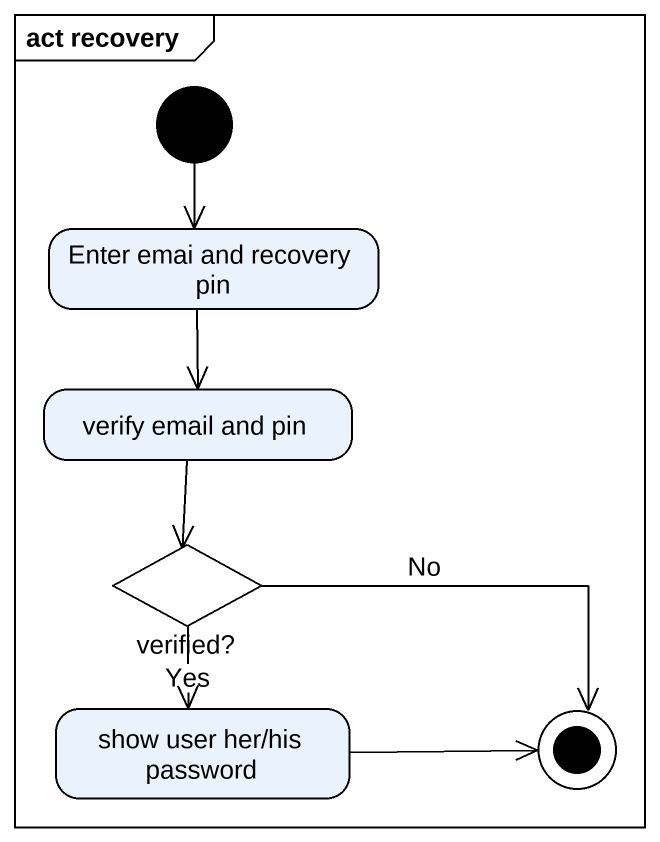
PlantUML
@startuml
mainframe act recovery
hide empty description
state "Enter emai and recovery pin" as Enter_emai_and_recovery_pin
state "verify email and pin" as verify_email_and_pin
state "verified?" as verified <<choice>>
state "show user her/his password" as show_user_her_his_password
[*] --> Enter_emai_and_recovery_pin
Enter_emai_and_recovery_pin --> verify_email_and_pin
verify_email_and_pin --> verified
verified --> show_user_her_his_password : Yes
verified -right-> [*] : No
show_user_her_his_password -right-> [*]
@enduml
